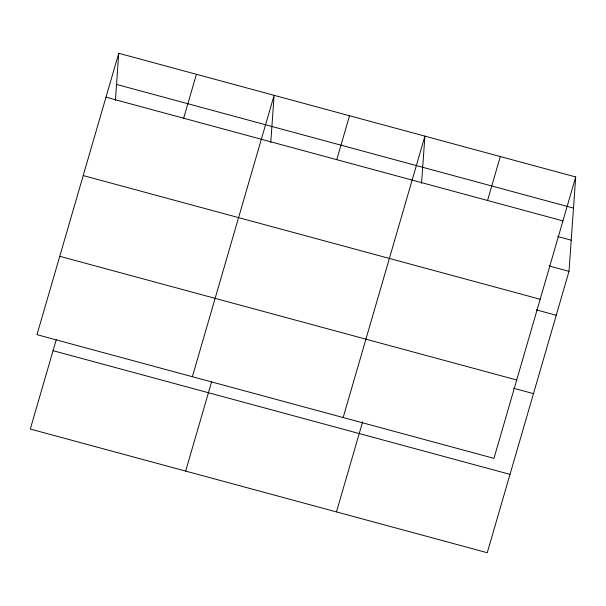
<?xml version="1.0" encoding="UTF-8"?>
<svg xmlns="http://www.w3.org/2000/svg" width="606" height="606" viewBox="0 0 606 606"><rect width="100%" height="100%" fill="white"/><g stroke="black" fill="none" stroke-linecap="round" stroke-linejoin="round"><path stroke-width="0.91" d="M115.398 100.46L118.746 53.275L575.7 176.96L569.011 271.337L487.254 552.725L30.3 429.04L56.229 339.792M270.761 142.516L274.109 95.324L192.36 376.72M421.556 183.33L424.904 136.145L343.155 417.542M118.746 53.275L36.989 334.663L493.951 458.356L575.7 176.96M183.663 118.231L196.427 74.296M185.663 471.089L211.592 381.841M336.747 159.666L349.51 115.738M336.459 511.911L362.653 421.753M487.542 200.488L500.306 156.553M116.534 84.416L573.488 208.108M105.982 97.202L562.936 220.895M557.588 236.507L571.216 240.196M549.021 265.928L569.011 271.337M83.211 175.566L540.173 299.258M536.257 309.855L556.247 315.264M59.759 256.3L516.713 379.992M513.494 388.219L533.477 393.627M53.063 350.677L510.025 474.369"/></g></svg>
